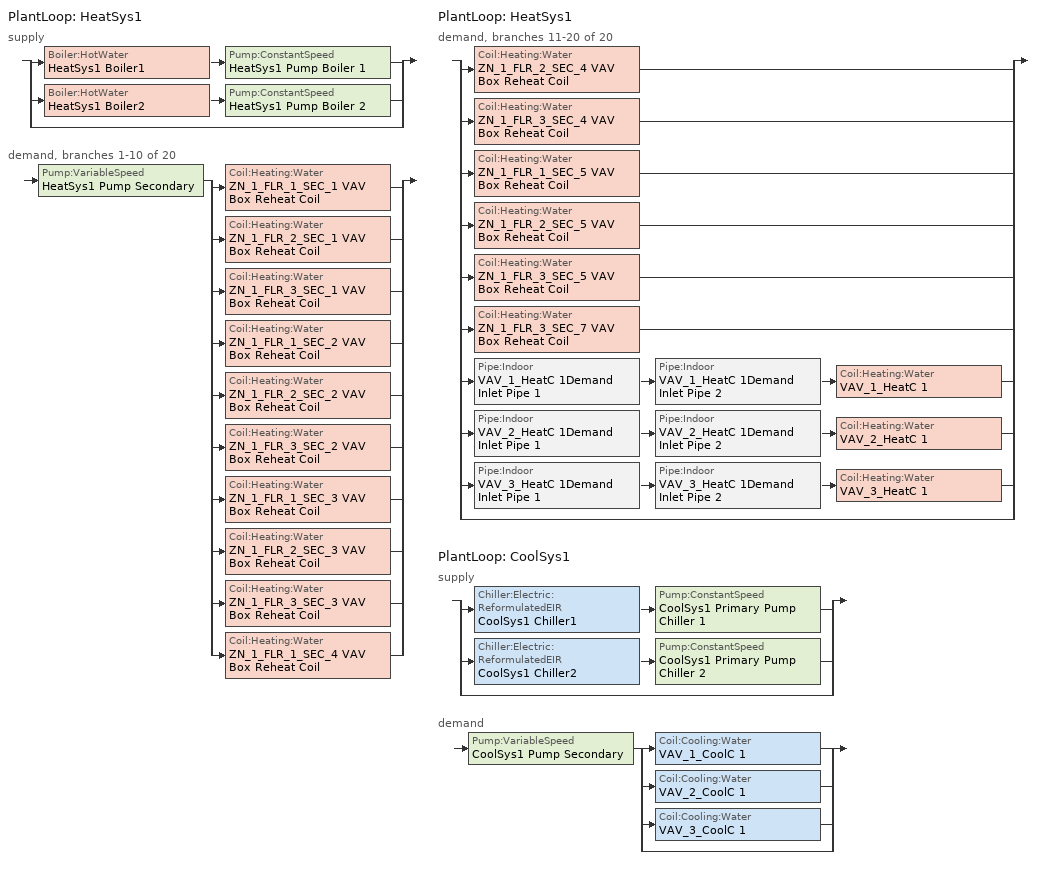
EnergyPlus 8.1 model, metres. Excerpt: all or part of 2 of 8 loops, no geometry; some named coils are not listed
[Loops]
PlantLoop 'HeatSys1'
 supply: split
  | Boiler:HotWater 'HeatSys1 Boiler1' > Pump:ConstantSpeed 'HeatSys1 Pump Boiler 1'
  | Boiler:HotWater 'HeatSys1 Boiler2' > Pump:ConstantSpeed 'HeatSys1 Pump Boiler 2'
  | bypass
 demand, branches 1-10 of 20: Pump:VariableSpeed 'HeatSys1 Pump Secondary' > split
  | Coil:Heating:Water 'ZN_1_FLR_1_SEC_1 VAV Box Reheat Coil'
  | Coil:Heating:Water 'ZN_1_FLR_2_SEC_1 VAV Box Reheat Coil'
  | Coil:Heating:Water 'ZN_1_FLR_3_SEC_1 VAV Box Reheat Coil'
  | Coil:Heating:Water 'ZN_1_FLR_1_SEC_2 VAV Box Reheat Coil'
  | Coil:Heating:Water 'ZN_1_FLR_2_SEC_2 VAV Box Reheat Coil'
  | Coil:Heating:Water 'ZN_1_FLR_3_SEC_2 VAV Box Reheat Coil'
  | Coil:Heating:Water 'ZN_1_FLR_1_SEC_3 VAV Box Reheat Coil'
  | Coil:Heating:Water 'ZN_1_FLR_2_SEC_3 VAV Box Reheat Coil'
  | Coil:Heating:Water 'ZN_1_FLR_3_SEC_3 VAV Box Reheat Coil'
  | Coil:Heating:Water 'ZN_1_FLR_1_SEC_4 VAV Box Reheat Coil'
PlantLoop 'HeatSys1'
 demand, branches 11-20 of 20: split
  | Coil:Heating:Water 'ZN_1_FLR_2_SEC_4 VAV Box Reheat Coil'
  | Coil:Heating:Water 'ZN_1_FLR_3_SEC_4 VAV Box Reheat Coil'
  | Coil:Heating:Water 'ZN_1_FLR_1_SEC_5 VAV Box Reheat Coil'
  | Coil:Heating:Water 'ZN_1_FLR_2_SEC_5 VAV Box Reheat Coil'
  | Coil:Heating:Water 'ZN_1_FLR_3_SEC_5 VAV Box Reheat Coil'
  | Coil:Heating:Water 'ZN_1_FLR_3_SEC_7 VAV Box Reheat Coil'
  | Pipe:Indoor 'VAV_1_HeatC 1Demand Inlet Pipe 1' > Pipe:Indoor 'VAV_1_HeatC 1Demand Inlet Pipe 2' > Coil:Heating:Water 'VAV_1_HeatC 1'
  | Pipe:Indoor 'VAV_2_HeatC 1Demand Inlet Pipe 1' > Pipe:Indoor 'VAV_2_HeatC 1Demand Inlet Pipe 2' > Coil:Heating:Water 'VAV_2_HeatC 1'
  | Pipe:Indoor 'VAV_3_HeatC 1Demand Inlet Pipe 1' > Pipe:Indoor 'VAV_3_HeatC 1Demand Inlet Pipe 2' > Coil:Heating:Water 'VAV_3_HeatC 1'
  | bypass
PlantLoop 'CoolSys1'
 supply: split
  | Chiller:Electric:ReformulatedEIR 'CoolSys1 Chiller1' > Pump:ConstantSpeed 'CoolSys1 Primary Pump Chiller 1'
  | Chiller:Electric:ReformulatedEIR 'CoolSys1 Chiller2' > Pump:ConstantSpeed 'CoolSys1 Primary Pump Chiller 2'
  | bypass
 demand: Pump:VariableSpeed 'CoolSys1 Pump Secondary' > split
  | Coil:Cooling:Water 'VAV_1_CoolC 1'
  | Coil:Cooling:Water 'VAV_2_CoolC 1'
  | Coil:Cooling:Water 'VAV_3_CoolC 1'
  | bypass
[Material]
Name | Roughness | Thickness {m} | Conductivity {W/m-K} | Density {kg/m3} | Specific Heat {J/kg-K}
F08 Metal surface | Smooth | 0.0008 | 45.28 | 7824 | 500
Pipe Insulation | VeryRough | 0.0254 | 0.023 | 43 | 1210
[Construction]
Hot Water Pipe Insulated: Pipe Insulation, F08 Metal surface
Hot Water Pipe Uninsulated: F08 Metal surface
[Sizing:Plant]
Name | Loop Type | Design Loop Exit Temperature {C} | Loop Design Temperature Difference {deltaC}
HeatSys1 | Heating | 82.2 | 11.1
CoolSys1 | Cooling | 6.67 | 5.6
[Coil:Heating:Water] Availability Schedule=ALWAYS_ON; U-Factor Times Area Value {W/K}=AUTOSIZE; Maximum Water Flow Rate {m3/s}=AUTOSIZE; Performance Input Method=UFactorTimesAreaAndDesignWaterFlowRate
ZN_1_FLR_1_SEC_1 VAV Box Reheat Coil; ZN_1_FLR_2_SEC_1 VAV Box Reheat Coil; ZN_1_FLR_3_SEC_1 VAV Box Reheat Coil; ZN_1_FLR_1_SEC_2 VAV Box Reheat Coil; ZN_1_FLR_2_SEC_2 VAV Box Reheat Coil; ZN_1_FLR_3_SEC_2 VAV Box Reheat Coil; ZN_1_FLR_1_SEC_3 VAV Box Reheat Coil; ZN_1_FLR_2_SEC_3 VAV Box Reheat Coil; ZN_1_FLR_3_SEC_3 VAV Box Reheat Coil; ZN_1_FLR_1_SEC_4 VAV Box Reheat Coil; ZN_1_FLR_2_SEC_4 VAV Box Reheat Coil; ZN_1_FLR_3_SEC_4 VAV Box Reheat Coil; ZN_1_FLR_1_SEC_5 VAV Box Reheat Coil; ZN_1_FLR_2_SEC_5 VAV Box Reheat Coil; ZN_1_FLR_3_SEC_5 VAV Box Reheat Coil; ZN_1_FLR_3_SEC_7 VAV Box Reheat Coil
[Pipe:Indoor] Environment Type=Zone; Pipe Inside Diameter {m}=0.1524
Name | Construction | Ambient Temperature Zone | Pipe Length {m}
VAV_1_HeatC 1Demand Inlet Pipe 1 | Hot Water Pipe Insulated | ZN_1_FLR_1_Plenum | 75.17
VAV_2_HeatC 1Demand Inlet Pipe 1 | Hot Water Pipe Insulated | ZN_1_FLR_2_Plenum | 75.17
VAV_3_HeatC 1Demand Inlet Pipe 1 | Hot Water Pipe Insulated | ZN_1_FLR_3_Plenum | 75.17
VAV_1_HeatC 1Demand Inlet Pipe 2 | Hot Water Pipe Uninsulated | ZN_1_FLR_1_Plenum | 8.35
VAV_2_HeatC 1Demand Inlet Pipe 2 | Hot Water Pipe Uninsulated | ZN_1_FLR_2_Plenum | 8.35
VAV_3_HeatC 1Demand Inlet Pipe 2 | Hot Water Pipe Uninsulated | ZN_1_FLR_3_Plenum | 8.35
[Pump:VariableSpeed] Rated Flow Rate {m3/s}=autosize; Rated Power Consumption {W}=autosize; Motor Efficiency=0.88; Fraction of Motor Inefficiencies to Fluid Stream=0; Coefficient 1 of the Part Load Performance Curve=0; Coefficient 2 of the Part Load Performance Curve=0.5726; Coefficient 3 of the Part Load Performance Curve=-0.301; Coefficient 4 of the Part Load Performance Curve=0.7347; Pump Control Type=Intermittent
Name | Rated Pump Head {Pa} | Minimum Flow Rate {m3/s} | Pump Flow Rate Schedule
CoolSys1 Pump Secondary | 120000 | 0.0124919 | PumpOperationSchd2
HeatSys1 Pump Secondary | 128250 | 0.004352 | PumpOperationSchd3
[Pump:ConstantSpeed] Rated Flow Rate {m3/s}=autosize; Rated Power Consumption {W}=autosize; Motor Efficiency=0.88; Fraction of Motor Inefficiencies to Fluid Stream=0; Pump Control Type=Continuous; Pump Flow Rate Schedule=PumpOperationSchd
Name | Rated Pump Head {Pa}
CoolSys1 Primary Pump Chiller 1; CoolSys1 Primary Pump Chiller 2 | 90000
HeatSys1 Pump Boiler 1; HeatSys1 Pump Boiler 2 | 30750
[Boiler:HotWater] Fuel Type=NATURALGAS; Nominal Capacity {W}=496689; Nominal Thermal Efficiency=0.8371; Efficiency Curve Temperature Evaluation Variable=LeavingBoiler; Normalized Boiler Efficiency Curve=Boiler_Baseline; Design Water Outlet Temperature {C}=82.2; Design Water Flow Rate {m3/s}=0.0106517; Minimum Part Load Ratio=0; Maximum Part Load Ratio=1.1; Optimum Part Load Ratio=1; Water Outlet Upper Temperature Limit {C}=95; Boiler Flow Mode=ConstantFlow; Parasitic Electric Load {W}=0
HeatSys1 Boiler1; HeatSys1 Boiler2
[Chiller:Electric:ReformulatedEIR] Reference Capacity {W}=504644; Reference COP {W/W}=5.2; Reference Leaving Chilled Water Temperature {C}=6.67; Reference Leaving Condenser Water Temperature {C}=34.4; Reference Chilled Water Flow Rate {m3/s}=0.0213188; Reference Condenser Water Flow Rate {m3/s}=autosize; Cooling Capacity Function of Temperature Curve=CoolSys1 Chiller ClgCapFuncTempCurve; Electric Input to Cooling Output Ratio Function of Temperature Curve=CoolSys1 Chiller EirFuncTempCurve; Electric Input to Cooling Output Ratio Function of Part Load Ratio Curve=Taylor_Base_Change; Minimum Part Load Ratio=0.1; Maximum Part Load Ratio=1; Optimum Part Load Ratio=1; Minimum Unloading Ratio=0.1; Fraction of Compressor Electric Consumption Rejected by Condenser=1; Leaving Chilled Water Lower Temperature Limit {C}=2; Chiller Flow Mode Type=ConstantFlow; Design Heat Recovery Water Flow Rate {m3/s}=0
CoolSys1 Chiller1; CoolSys1 Chiller2
[PlantLoop] Fluid Type=Water; Maximum Loop Flow Rate {m3/s}=AUTOSIZE; Minimum Loop Flow Rate {m3/s}=0; Plant Loop Volume {m3}=autocalculate; Load Distribution Scheme=Uniform; Common Pipe Simulation=CommonPipe
Name | Plant Equipment Operation Scheme | Maximum Loop Temperature {C} | Minimum Loop Temperature {C}
HeatSys1 | HeatSys1 Loop Operation Scheme List | 100 | 10
CoolSys1 | CoolSys1 Loop Operation Scheme List | 98 | 1
[PlantEquipmentList]
HeatSys1 Equipment List 1: HeatSys1 Boiler1
HeatSys1 Equipment List 2: HeatSys1 Boiler1, HeatSys1 Boiler2
CoolSys1 Equipment List 1: CoolSys1 Chiller1
CoolSys1 Equipment List 2: CoolSys1 Chiller1, CoolSys1 Chiller2
[PlantEquipmentOperation:CoolingLoad]
CoolSys1 Operation Scheme: Load Range 1 Lower Limit {W}=0; Load Range 1 Upper Limit {W}=504644; Range 1 Equipment List=CoolSys1 Equipment List 1; Load Range 2 Lower Limit {W}=504644; Load Range 2 Upper Limit {W}=100000000; Range 2 Equipment List=CoolSys1 Equipment List 2
[PlantEquipmentOperation:HeatingLoad]
HeatSys1 Operation Scheme: Load Range 1 Lower Limit {W}=0; Load Range 1 Upper Limit {W}=10000000000; Range 1 Equipment List=HeatSys1 Equipment List 2
[PlantEquipmentOperationSchemes] Control Scheme 1 Schedule=PlantOnSched
Name | Control Scheme 1
HeatSys1 Loop Operation Scheme List | HeatSys1 Operation Scheme
CoolSys1 Loop Operation Scheme List | CoolSys1 Operation Scheme
[EnergyManagementSystem:Sensor]
Name | Output:Variable or Output:Meter Index Key | Output:Variable or Output:Meter
CH1_Status | CoolSys1 Chiller1 | Chiller Electric Power
CH2_Status | CoolSys1 Chiller2 | Chiller Electric Power
B1_Status | HeatSys1 Boiler1 | Boiler Gas RAte
B2_Status | HeatSys1 Boiler2 | Boiler Gas Rate
ChillerPlantDemandLoad | CoolSys1 | Plant Supply Side Cooling Demand Rate
BoilerPlantDemandLoad | HeatSys1 | Plant Supply Side Cooling Demand Rate
[EnergyManagementSystem:Actuator]
Name | Actuated Component Unique | Actuated Component Type | Actuated Component Control Type
Chiller2PumpStatus | CoolSys1 Primary Pump Chiller 2 | Plant Component Pump:ConstantSpeed | On/Off Supervisory
Chiller2PumpFlow | CoolSys1 Primary Pump Chiller 2 | Pump | Pump Mass Flow Rate
Boiler2PumpStatus | HeatSys1 Pump Boiler 2 | Plant Component Pump:ConstantSpeed | On/Off Supervisory
Boiler2PumpFlow | HeatSys1 Pump Boiler 2 | Pump | Pump Mass Flow Rate
[EnergyManagementSystem:InternalVariable] Internal Data Type=Pump Maximum Mass Flow Rate
Name | Internal Data Index Key
Chiller2PumpDesignFlow | CoolSys1 Primary Pump Chiller 2
Boiler2PumpDesignFlow | HeatSys1 Pump Boiler 2
[SetpointManager:Scheduled] Control Variable=Temperature
Name | Schedule | Setpoint Node or NodeList
CoolSys1 Loop Setpoint Manager | CoolSys1 Loop Setpoint Sched | CoolSys1 Supply Outlet Node
HeatSys1 Loop Setpoint Manager | HeatSys1 Loop Setpoint Sched | HeatSys1 Supply Outlet Node
HeatSys1 Secondary Loop Setpoint Manager | HeatSys1 Loop Setpoint Sched | HeatSys1 Demand Inlet Node
[Schedule:Compact]
HeatSys1 Loop Setpoint Sched: Through: 12/31, For: AllDays, Until: 24:00, 82.2
CoolSys1 Loop Setpoint Sched: Through: 12/31, For: AllDays, Until: 24:00, 6.67
PumpOperationSchd; PumpOperationSchd2; PumpOperationSchd3: Through: 12/31, For: Weekdays SummerDesignDay WinterDesignDay, Until: 05:00, 0, Until: 22:00, 1, Until: 24:00, 0, For: Saturday, Until: 05:00, 0, Until: 18:00, 1, Until: 24:00, 0, For: Sunday Holidays AllOtherDays, Until: 24:00, 0
ALWAYS_ON; PlantOnSched: Through: 12/31, For: AllDays, Until: 24:00, 1
[Curve:Cubic]
Boiler_Baseline: Coefficient1 Constant=0.626428; Coefficient2 x=0.645644; Coefficient3 x**2=-0.777207; Coefficient4 x**3=0.313807; Minimum Value of x=0.1; Maximum Value of x=1
[Curve:Bicubic]
Taylor_Base_Change: Coefficient1 Constant=0.3264; Coefficient2 x=0; Coefficient3 x**2=0; Coefficient4 y=0.346; Coefficient5 y**2=0.3342; Coefficient6 x*y=0; Coefficient7 x**3=0; Coefficient8 y**3=-0.0066; Coefficient9 x**2*y=0; Coefficient10 x*y**2=0; Minimum Value of x=17.78; Maximum Value of x=46.11; Minimum Value of y=0.1; Maximum Value of y=1.1
[Curve:Biquadratic] Minimum Value of x=0; Maximum Value of x=50; Minimum Value of y=17.78; Maximum Value of y=46.11
Name | Coefficient1 Constant | Coefficient2 x | Coefficient3 x**2 | Coefficient4 y | Coefficient5 y**2 | Coefficient6 x*y
CoolSys1 Chiller ClgCapFuncTempCurve | 0.760017 | 0.0147432 | 0.0002144 | 0.0207218 | -0.0006425 | 0.0008007
CoolSys1 Chiller EirFuncTempCurve | 0.677258 | 0.0117857 | -0.0001967 | 0.0014414 | 0.0003005 | -0.0006807
